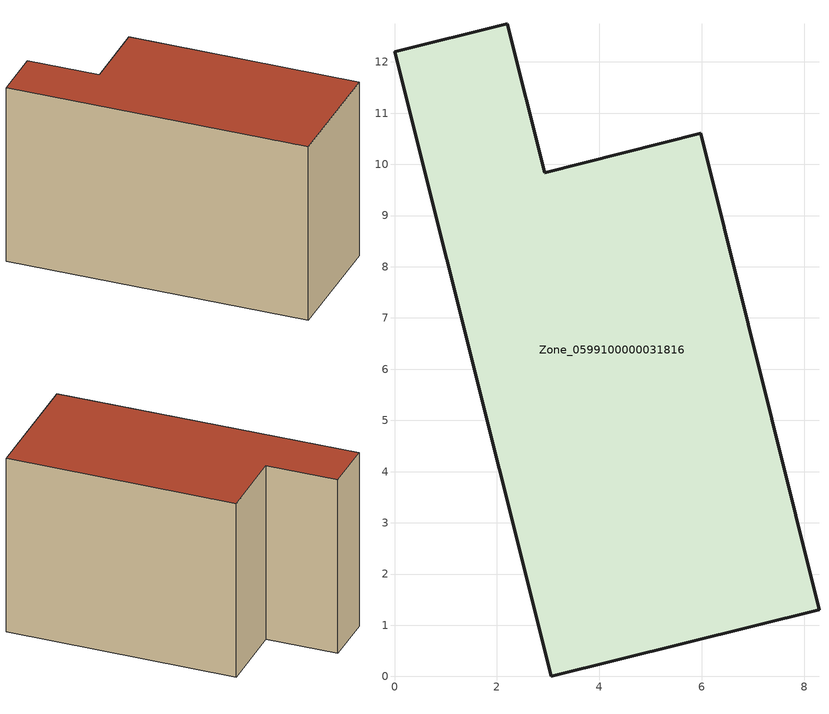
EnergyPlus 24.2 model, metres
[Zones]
Zone_0599100000031816
 floor ground (C_G): 3.06,0 0,12.2 2.2,12.75 2.93,9.84 5.98,10.61 8.29,1.3 z0
 wall outside (C_F): 3.06,0 8.29,1.3 5.98,10.61 2.93,9.84 2.2,12.75 0,12.2 3.06,0 z0:7.76
 roof outside (C_R): 0,12.2 3.06,0 8.29,1.3 5.98,10.61 2.93,9.84 2.2,12.75 z7.76
[BUILDING]
Pand.0599100000031816: North Axis=0; Terrain=City; Loads Convergence Tolerance Value=0.04; Temperature Convergence Tolerance Value=0.4; Solar Distribution=FullExterior; Maximum Number of Warmup Days=25; Minimum Number of Warmup Days=1
[Site:Location]
Rotterdam.The.Hague.AP_ZH_NLD Design_Conditions: Latitude=51.96; Longitude=4.45; Time Zone=1; Elevation=-4.5
[SITE:GROUNDTEMPERATURE:BUILDINGSURFACE]
18, 18, 18, 18, 18, 18, 18, 18, 18, 18, 18, 18
[MATERIAL] Thermal Absorptance=0.9; Solar Absorptance=0.7; Visible Absorptance=0.7
Name | Roughness | Thickness | Conductivity | Density | Specific Heat
G.TI.1975-1991 | MediumSmooth | 0.15 | 0.288461 | 540 | 1210
F.TI.1975-1991 | Rough | 0.3 | 0.230769 | 1920 | 840
R.TI.1975-1991 | MediumRough | 0.2 | 0.153846 | 1500 | 1000
[CONSTRUCTION]
C_G: G.TI.1975-1991
C_F: F.TI.1975-1991
C_R: R.TI.1975-1991
[ZONE]
Zone_0599100000031816: Type=1; Multiplier=1; Ceiling Height=Autocalculate; Volume=Autocalculate; Floor Area=autocalculate; Part of Total Floor Area=Yes
[ZONEINFILTRATION:DESIGNFLOWRATE]
Infil_Zone_0599100000031816: Zone or ZoneList or Space or SpaceList=Zone_0599100000031816; Schedule=AlwaysOn; Design Flow Rate Calculation Method=Flow/Area; Flow Rate per Floor Area=0.003; Constant Term Coefficient=1; Temperature Term Coefficient=0; Velocity Term Coefficient=0; Velocity Squared Term Coefficient=0
[HVACTEMPLATE:ZONE:IDEALLOADSAIRSYSTEM]
Zone_0599100000031816: Maximum Heating Supply Air Temperature=50; Minimum Cooling Supply Air Temperature=13; Maximum Heating Supply Air Humidity Ratio=0.0156; Minimum Cooling Supply Air Humidity Ratio=0.0077; Heating Limit=NoLimit; Cooling Limit=NoLimit; Dehumidification Control Type=ConstantSensibleHeatRatio; Cooling Sensible Heat Ratio=0.7; Dehumidification Setpoint=60; Humidification Control Type=None; Humidification Setpoint=30; Outdoor Air Method=None; Outdoor Air Flow Rate per Person=0.00944; Outdoor Air Flow Rate per Zone Floor Area=0; Outdoor Air Flow Rate per Zone=0; Demand Controlled Ventilation Type=None; Outdoor Air Economizer Type=NoEconomizer; Heat Recovery Type=None; Sensible Heat Recovery Effectiveness=0.7; Latent Heat Recovery Effectiveness=0.65
[ZONECONTROL:THERMOSTAT]
ThermostatControl_Zone_0599100000031816: Zone or ZoneList=Zone_0599100000031816; Control Type Schedule=DualSetpointControlType; Control 1=Thermostat_Zone_0599100000031816; Temperature Difference Between Cutout And Setpoint=0
[THERMOSTATSETPOINT:DUALSETPOINT]
Thermostat_Zone_0599100000031816: Heating Setpoint Temperature Schedule=HeatingSetpoint_Zone_0599100000031816; Cooling Setpoint Temperature Schedule=CoolingSetpoint_Zone_0599100000031816
[SCHEDULE:COMPACT]
HeatingSetpoint_Zone_0599100000031816: Through: 12/31, For: AllDays, Until: 24:00, 21
CoolingSetpoint_Zone_0599100000031816: Through: 12/31, For: AllDays, Until: 24:00, 24
DualSetpointControlType: Through: 12/31, For: AllDays, Until: 24:00, 4
AlwaysOn: Through: 12/31, For: AllDays, Until: 24:00, 1
